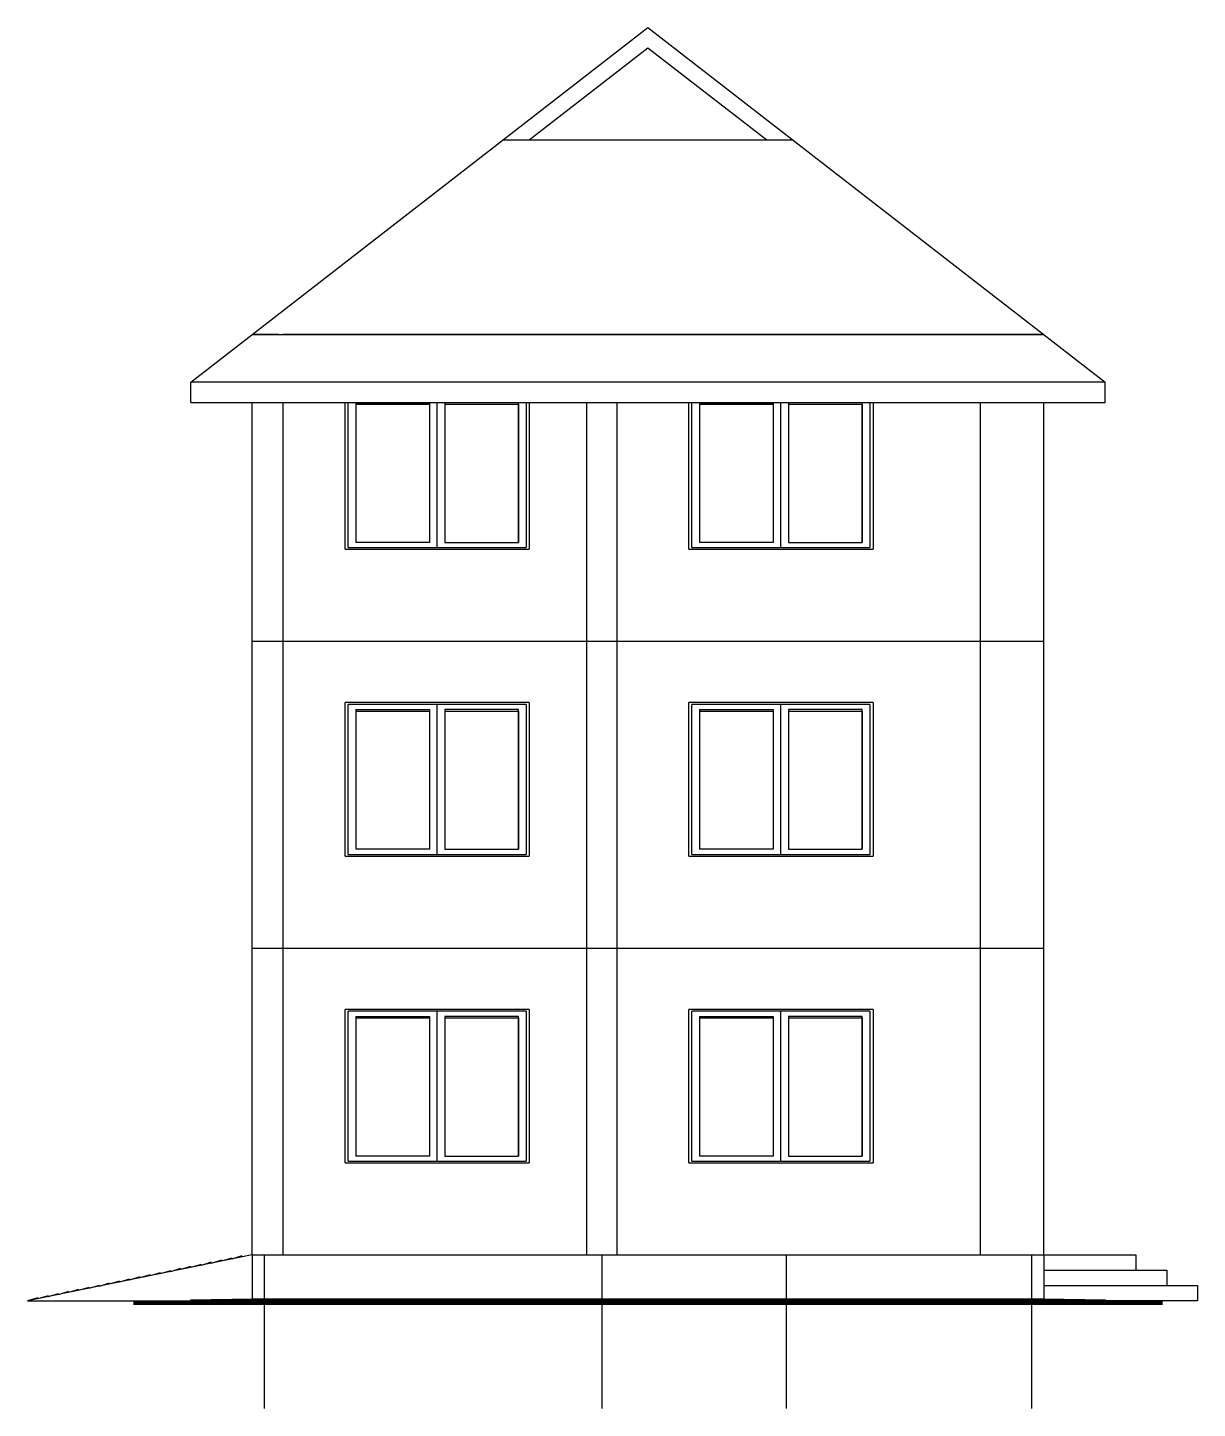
# Model space of a CAD drawing. Extents: x -2314 to 9120, y -1500 to 12000.
import ezdxf

# ---------------------------------------------------------------- set-up
doc = ezdxf.new("R2010")
doc.units = 0
doc.header["$LTSCALE"] = 1000
doc.header["$MEASUREMENT"] = 0
for name, color, linetype in [('DOTE', 1, 'Continuous'), ('E_FLOOR', 4, 'Continuous'), ('E_GROUND', 2, 'Continuous'), ('E_LINE', 7, 'Continuous'), ('E_ROOF', 4, 'Continuous'), ('E_STAIR', 2, 'Continuous'), ('E_WINDOW', 4, 'Continuous')]:
    doc.layers.add(name, color=color, linetype=linetype)

# ---------------------------------------------------------------- blocks, each defined once
blk = doc.blocks.new('*U60')
at = {"layer": 'E_WINDOW'}
for p, q in [((1800, 1500), (0, 1500)), ((0, 0), (0, 1500)), ((1800, 1500), (1800, 0)), ((1770, 1483), (30, 1483)), ((30, 17), (30, 1483)), ((105, 1433), (825, 1433)), ((105, 1433), (105, 67)), ((105, 1418), (825, 1418)), ((825, 1433), (825, 67)), ((900, 17), (900, 1483)), ((1695, 1433), (975, 1433)), ((975, 1433), (975, 67)), ((975, 1418), (1694, 1418)), ((1694, 1418), (1694, 67)), ((1695, 67), (1695, 1433)), ((1770, 1483), (1770, 17)), ((0, 0), (1800, 0)), ((30, 17), (1770, 17)), ((825, 67), (105, 67)), ((975, 67), (1695, 67))]:
    blk.add_line(p, q, dxfattribs=at)
blk = doc.blocks.new('*U61')
at = {"layer": 'E_WINDOW'}
for p, q in [((1800, 1500), (0, 1500)), ((0, 0), (0, 1500)), ((1800, 1500), (1800, 0)), ((1770, 1483), (30, 1483)), ((30, 17), (30, 1483)), ((105, 1433), (825, 1433)), ((105, 1433), (105, 67)), ((105, 1418), (825, 1418)), ((825, 1433), (825, 67)), ((900, 17), (900, 1483)), ((1695, 1433), (975, 1433)), ((975, 1433), (975, 67)), ((975, 1418), (1694, 1418)), ((1694, 1418), (1694, 67)), ((1695, 67), (1695, 1433)), ((1770, 1483), (1770, 17)), ((0, 0), (1800, 0)), ((30, 17), (1770, 17)), ((825, 67), (105, 67)), ((975, 67), (1695, 67))]:
    blk.add_line(p, q, dxfattribs=at)
blk = doc.blocks.new('*U62')
at = {"layer": 'E_WINDOW'}
for p, q in [((1, 44), (0, 44)), ((0, 0), (1, 0)), ((0, 0), (1, 0))]:
    blk.add_line(p, q, dxfattribs=at)
blk = doc.blocks.new('*U63')
at = {"layer": 'E_WINDOW'}
for p, q in [((1800, 1500), (0, 1500)), ((0, 0), (0, 1500)), ((1800, 1500), (1800, 0)), ((1770, 1483), (30, 1483)), ((30, 17), (30, 1483)), ((105, 1433), (825, 1433)), ((105, 1433), (105, 67)), ((105, 1418), (825, 1418)), ((825, 1433), (825, 67)), ((900, 17), (900, 1483)), ((1695, 1433), (975, 1433)), ((975, 1433), (975, 67)), ((975, 1418), (1694, 1418)), ((1694, 1418), (1694, 67)), ((1695, 67), (1695, 1433)), ((1770, 1483), (1770, 17)), ((0, 0), (1800, 0)), ((30, 17), (1770, 17)), ((825, 67), (105, 67)), ((975, 67), (1695, 67))]:
    blk.add_line(p, q, dxfattribs=at)
blk = doc.blocks.new('*U64')
at = {"layer": 'E_WINDOW'}
for p, q in [((1800, 1500), (0, 1500)), ((0, 0), (0, 1500)), ((1800, 1500), (1800, 0)), ((1770, 1483), (30, 1483)), ((30, 17), (30, 1483)), ((105, 1433), (825, 1433)), ((105, 1433), (105, 67)), ((105, 1418), (825, 1418)), ((825, 1433), (825, 67)), ((900, 17), (900, 1483)), ((1695, 1433), (975, 1433)), ((975, 1433), (975, 67)), ((975, 1418), (1694, 1418)), ((1694, 1418), (1694, 67)), ((1695, 67), (1695, 1433)), ((1770, 1483), (1770, 17)), ((0, 0), (1800, 0)), ((30, 17), (1770, 17)), ((825, 67), (105, 67)), ((975, 67), (1695, 67))]:
    blk.add_line(p, q, dxfattribs=at)
blk = doc.blocks.new('*U65')
at = {"layer": 'E_WINDOW'}
for p, q in [((1, 44), (0, 44)), ((0, 0), (1, 0)), ((0, 0), (1, 0))]:
    blk.add_line(p, q, dxfattribs=at)
blk = doc.blocks.new('*U66')
at = {"layer": 'E_WINDOW'}
for p, q in [((0, 0), (0, 1435)), ((30, 17), (30, 1435)), ((105, 1433), (825, 1433)), ((105, 1433), (105, 67)), ((105, 1418), (825, 1418)), ((825, 1433), (825, 67)), ((900, 17), (900, 1435)), ((1695, 1433), (975, 1433)), ((975, 1433), (975, 67)), ((975, 1418), (1694, 1418)), ((1694, 1418), (1694, 67)), ((1695, 67), (1695, 1433)), ((1770, 1435), (1770, 17)), ((1800, 1435), (1800, 0)), ((0, 0), (1800, 0)), ((30, 17), (1770, 17)), ((825, 67), (105, 67)), ((975, 67), (1695, 67))]:
    blk.add_line(p, q, dxfattribs=at)
blk = doc.blocks.new('*U67')
at = {"layer": 'E_WINDOW'}
for p, q in [((0, 0), (0, 1435)), ((30, 17), (30, 1435)), ((105, 1433), (825, 1433)), ((105, 1433), (105, 67)), ((105, 1418), (825, 1418)), ((825, 1433), (825, 67)), ((900, 17), (900, 1435)), ((1695, 1433), (975, 1433)), ((975, 1433), (975, 67)), ((975, 1418), (1694, 1418)), ((1694, 1418), (1694, 67)), ((1695, 67), (1695, 1433)), ((1770, 1435), (1770, 17)), ((1800, 1435), (1800, 0)), ((0, 0), (1800, 0)), ((30, 17), (1770, 17)), ((825, 67), (105, 67)), ((975, 67), (1695, 67))]:
    blk.add_line(p, q, dxfattribs=at)
blk = doc.blocks.new('*U68')
at = {"layer": 'E_WINDOW'}
for p, q in [((1, 44), (0, 44)), ((0, 0), (1, 0)), ((0, 0), (1, 0))]:
    blk.add_line(p, q, dxfattribs=at)

msp = doc.modelspace()

# ---------------------------------------------------------------- linework, layer by layer
at = {"layer": 'DOTE'}
for p, q in [((0, 0), (0, -1500)), ((3300, 0), (3300, -1500)), ((5100, 0), (5100, -1500)), ((7500, 0), (7500, -1500))]:
    msp.add_line(p, q, dxfattribs=at)
at = {"layer": 'E_FLOOR'}
for points in [[(-120, 9000), (7620, 9000)], [(-120, 6000), (7620, 6000)], [(-120, 3000), (7620, 3000)], [(-120, 0), (7620, 0)]]:
    msp.add_lwpolyline(points, dxfattribs=at)
at = {"layer": 'E_GROUND'}
for p, q in [((-120, 0), (-120, -430)), ((-120, 0), (7620, 0)), ((7620, 0), (7620, -430)), ((-720, -440), (-120, -430)), ((-720, -450), (-720, -440)), ((-720, -440), (8220, -440)), ((-720, -450), (8220, -450)), ((-120, -430), (7620, -430)), ((7620, -430), (8220, -440)), ((8220, -440), (8220, -450))]:
    msp.add_line(p, q, dxfattribs=at)
at = {"layer": 'E_LINE'}
for p, q in [((138, 9000), (-120, 9000)), ((7620, 9000), (180, 9000)), ((-120, 0), (-120, 8335)), ((180, 8335), (180, 0)), ((3150, 8335), (3150, 0)), ((3450, 0), (3450, 8335)), ((7000, 0), (7000, 8335)), ((7620, 0), (7620, 8335)), ((-120, 6000), (7620, 6000)), ((-120, 3000), (7620, 3000)), ((-120, 0), (7620, 0)), ((-1281, -450), (8781, -450))]:
    msp.add_line(p, q, dxfattribs=at)
at = {"layer": 'E_LINE', "const_width": 40}
msp.add_lwpolyline([(-1281, -470), (8781, -470)], dxfattribs=at)
at = {"layer": 'E_ROOF'}
for p, q in [((-720, 8535), (3750, 12000)), ((3750, 12000), (8220, 8535)), ((3750, 11800), (2589, 10900)), ((4911, 10900), (3750, 11800)), ((5169, 10900), (2331, 10900)), ((-720, 8335), (-720, 8535)), ((8220, 8535), (-720, 8535)), ((8220, 8335), (8220, 8535)), ((-720, 8335), (8220, 8335))]:
    msp.add_line(p, q, dxfattribs=at)
at = {"layer": 'E_STAIR'}
for p, q in [((-120, 0), (-2314, -450)), ((7620, 0), (8520, 0)), ((8520, 0), (8520, -150)), ((-818, -133), (-918, -164)), ((-718, -113), (-818, -143)), ((-818, -143), (-818, -133)), ((-619, -92), (-718, -123)), ((-718, -123), (-718, -113)), ((-519, -72), (-619, -102)), ((-619, -102), (-619, -92)), ((-419, -51), (-519, -82)), ((-519, -82), (-519, -72)), ((-319, -31), (-419, -61)), ((-419, -61), (-419, -51)), ((-220, -10), (-319, -41)), ((-319, -41), (-319, -31)), ((-220, -20), (-220, -10)), ((-1416, -256), (-1516, -286)), ((-1317, -235), (-1416, -266)), ((-1416, -266), (-1416, -256)), ((-1217, -215), (-1317, -245)), ((-1317, -245), (-1317, -235)), ((-1117, -195), (-1217, -225)), ((-1217, -225), (-1217, -215)), ((-1017, -174), (-1117, -205)), ((-1117, -205), (-1117, -195)), ((-918, -154), (-1017, -184)), ((-1017, -184), (-1017, -174)), ((-918, -164), (-918, -154)), ((7620, -150), (8820, -150)), ((8820, -150), (8820, -300)), ((-2114, -399), (-2214, -430)), ((-2015, -379), (-2114, -409)), ((-2114, -409), (-2114, -399)), ((-1915, -358), (-2015, -389)), ((-2015, -389), (-2015, -379)), ((-1815, -338), (-1915, -368)), ((-1915, -368), (-1915, -358)), ((-1715, -317), (-1815, -348)), ((-1815, -348), (-1815, -338)), ((-1616, -297), (-1715, -327)), ((-1715, -327), (-1715, -317)), ((-1516, -276), (-1616, -307)), ((-1616, -307), (-1616, -297)), ((-1516, -286), (-1516, -276)), ((7620, -300), (9120, -300)), ((9120, -300), (9120, -450)), ((-2214, -420), (-2314, -450)), ((-2314, -450), (-120, -450)), ((-2214, -430), (-2214, -420)), ((9120, -450), (8220, -450))]:
    msp.add_line(p, q, dxfattribs=at)

# ---------------------------------------------------------------- block references
at = {"layer": 'E_WINDOW'}
for name, p in [('*U66', (789, 6900)), ('*U67', (4150, 6900)), ('*U68', (5844, 8056)), ('*U63', (789, 3900)), ('*U64', (4150, 3900)), ('*U65', (5844, 5056)), ('*U60', (789, 900)), ('*U61', (4150, 900)), ('*U62', (5844, 2056))]:
    msp.add_blockref(name, p, dxfattribs=at)

doc.saveas('drawing.dxf')
